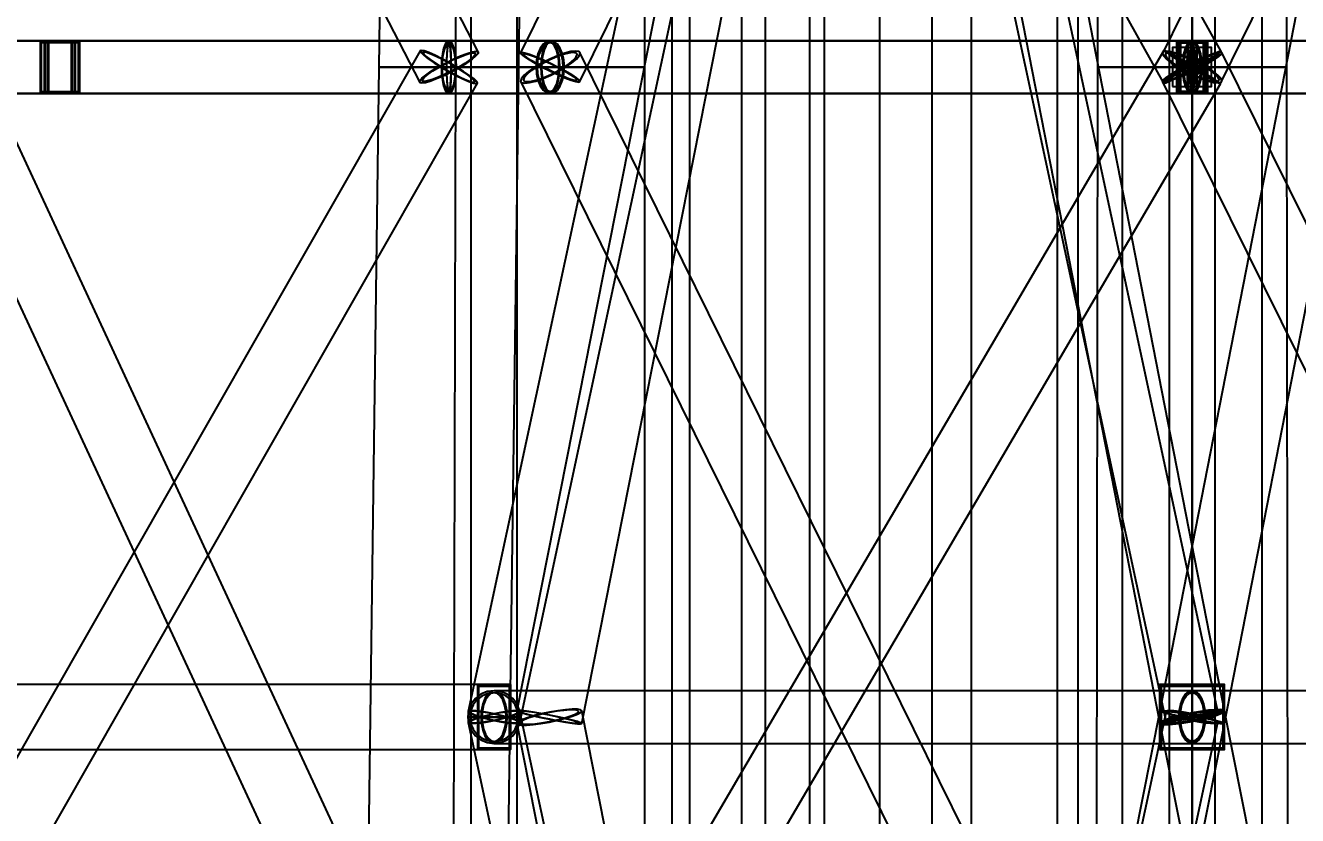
# Model space of a CAD drawing. Header units: millimetres. Extents: x -123812 to 252100, y -3000 to 639000.
# Drawn here: x -8974 to 811, y 174243 to 180321 of the extents above; entities that cross this region are included whole.
import ezdxf

# ---------------------------------------------------------------- set-up
doc = ezdxf.new("R2010")
doc.units = ezdxf.units.MM
for name, color, linetype, lineweight in [('D-BMK-AXIS', 7, 'Continuous', 13), ('D-STR-CORE', 7, 'Continuous', 25), ('D-STR-DIM', 7, 'Continuous', 13), ('D-STR-STRC', 7, 'Continuous', 25)]:
    doc.layers.add(name, color=color, linetype=linetype, lineweight=lineweight)
doc.styles.add('OpenSansCondensed-Light', font='OpenSansCondensed-Light.ttf')
doc.styles.add('TOWER_UNICODE', font='Arial Unicode.ttf')
doc.dimstyles.new('EZDXF', dxfattribs={"dimtxt": 0.25, "dimasz": 0.175, "dimexe": 0.375, "dimexo": 0.125, "dimgap": 0.1, "dimtad": 1, "dimlfac": 100, "dimzin": 12, "dimdsep": 46, "dimtxsty": 'OpenSansCondensed-Light', "dimblk": 'ARCHTICK', "dimcen": 2.5, "dimazin": 3, "dimtfac": 0.5, "dimtmove": 2, "dimatfit": 3})

# ---------------------------------------------------------------- blocks, each defined once
blk = doc.blocks.new('_ARCHTICK')
at = {"color": 0, "linetype": 'BYBLOCK', "const_width": 0.15}
blk.add_lwpolyline([(-0.5, -0.5), (0.5, 0.5)], dxfattribs=at)

msp = doc.modelspace()

# ---------------------------------------------------------------- linework, layer by layer
at = {"layer": 'D-BMK-AXIS'}
msp.add_line((0, -3000), (0, 639000), dxfattribs=at)
at = {"layer": 'D-STR-CORE'}
for points in [[(-4000, 100000), (-4000, 375000), (-3284.1, 375000), (-3284.1, 100000)], [(-4000, 100000), (-4000, 375000), (-3284.1, 375000), (-3284.1, 100000)], [(-3863.7, 100000), (-3863.7, 375000), (-2944.5, 375000), (-2944.5, 100000)], [(-3863.7, 100000), (-3863.7, 375000), (-2944.5, 375000), (-2944.5, 100000)], [(-3464.1, 100000), (-3464.1, 375000), (-2404.2, 375000), (-2404.2, 100000)], [(-3464.1, 100000), (-3464.1, 375000), (-2404.2, 375000), (-2404.2, 100000)], [(-2828.4, 100000), (-2828.4, 375000), (-1700, 375000), (-1700, 100000)], [(-2828.4, 100000), (-2828.4, 375000), (-1700, 375000), (-1700, 100000)], [(-2000, 100000), (-2000, 375000), (-880, 375000), (-880, 100000)], [(-2000, 100000), (-2000, 375000), (-880, 375000), (-880, 100000)], [(-1035.3, 100000), (-1035.3, 375000), (0, 375000), (0, 100000)], [(-1035.3, 100000), (-1035.3, 375000), (0, 375000), (0, 100000)], [(0, 100000), (0, 375000), (1035.3, 375000), (1035.3, 100000)], [(0, 100000), (0, 375000), (1035.3, 375000), (1035.3, 100000)]]:
    msp.add_lwpolyline(points, close=True, dxfattribs=at)
at = {"layer": 'D-STR-STRC'}
for points in [[(-5568.1, 199958), (-198.7, 174958), (-192, 174952.9), (-172.1, 174951.1), (-140.5, 174952.6), (-99.4, 174957.3), (-51.4, 174965), (0, 174975), (51.4, 174986.7), (99.4, 174999.4), (140.5, 175012), (172.1, 175023.9), (192, 175034.1), (198.7, 175042), (-5170.6, 200042)], [(-198.7, 200042), (-5568.1, 175042), (-5561.3, 175034.1), (-5541.5, 175023.9), (-5509.9, 175012), (-5468.7, 174999.4), (-5420.8, 174986.7), (-5369.4, 174975), (-5317.9, 174965), (-5270, 174957.3), (-5228.8, 174952.6), (-5197.2, 174951.1), (-5177.4, 174952.9), (-5170.6, 174958), (198.7, 199958)], [(-249.2, 200049.1), (-5193.8, 175049.1), (-5185.3, 175043.4), (-5160.4, 175034.7), (-5120.8, 175023.6), (-5069.2, 175010.9), (-5009.1, 174997.5), (-4944.6, 174984.3), (-4880.1, 174972.1), (-4820, 174961.8), (-4768.4, 174954.2), (-4728.8, 174949.6), (-4703.9, 174948.5), (-4695.4, 174950.9), (249.2, 199950.9)], [(-5139.8, 199952), (-249.4, 174952), (-240.9, 174945.2), (-215.9, 174942.2), (-176.3, 174943.1), (-124.7, 174947.8), (-64.5, 174956.1), (0, 174967.5), (64.5, 174981), (124.7, 174995.8), (176.3, 175010.9), (215.9, 175025.3), (240.9, 175037.9), (249.4, 175048), (-4641.1, 200048)], [(4641.2, 200048.6), (-249.3, 175048.6), (-240.8, 175043.5), (-215.9, 175035.5), (-176.3, 175025), (-124.6, 175012.8), (-64.5, 174999.7), (0, 174986.7), (64.5, 174974.6), (124.6, 174964.2), (176.3, 174956.2), (215.9, 174951.2), (240.8, 174949.6), (249.3, 174951.4), (5139.8, 199951.4)], [(-11106.3, 189882.2), (-5942, 179882.2), (-5927.4, 179878), (-5898.4, 179882.2), (-5857.1, 179894.4), (-5806.3, 179913.8), (-5749.4, 179939), (-5690.3, 179968.4), (-5633, 180000), (-5581.5, 180031.6), (-5539.2, 180061), (-5509, 180086.2), (-5493.1, 180105.6), (-5492.4, 180117.8), (-10656.6, 190117.8)], [(-5805, 189875.4), (-219.5, 179875.4), (-203.6, 179879.6), (-173.8, 179892.1), (-132.2, 179911.9), (-81.5, 179937.7), (-25.3, 179967.7), (32.6, 180000), (88.3, 180032.3), (138, 180062.3), (178.2, 180088.1), (206.4, 180107.9), (220.4, 180120.4), (219.5, 180124.6), (-5366, 190124.6)], [(-228.1, 190111.2), (-5165.6, 180111.2), (-5158.3, 180099.7), (-5136, 180081.4), (-5100.2, 180057.6), (-5053.3, 180029.8), (-4998.5, 180000), (-4939.5, 179970.2), (-4880.4, 179942.4), (-4825.2, 179918.6), (-4777.6, 179900.3), (-4741, 179888.8), (-4717.7, 179884.8), (-4709.4, 179888.8), (228.1, 189888.8)], [(4687.9, 190105.5), (-229.1, 180105.5), (-220.3, 180086.2), (-196.5, 180060.9), (-159.3, 180031.5), (-111.2, 180000), (-55.5, 179968.5), (3.9, 179939.1), (63.1, 179913.8), (117.9, 179894.5), (164.8, 179882.3), (200.4, 179878.1), (222.3, 179882.3), (229.1, 179894.5), (5146.2, 189894.5)], [(-11151.1, 179796.8), (-5717.2, 179796.8), (-5702.3, 179803.7), (-5688.4, 179824), (-5676.5, 179856.3), (-5667.4, 179898.4), (-5661.6, 179947.4), (-5659.6, 180000), (-5661.6, 180052.6), (-5667.4, 180101.6), (-5676.5, 180143.7), (-5688.4, 180176), (-5702.3, 180196.3), (-5717.2, 180203.2), (-11151.1, 180203.2)], [(-9591.6, 179796.8), (-4937.5, 179796.8), (-4909.3, 179803.7), (-4883, 179824), (-4860.5, 179856.3), (-4843.2, 179898.4), (-4832.3, 179947.4), (-4828.6, 180000), (-4832.3, 180052.6), (-4843.2, 180101.6), (-4860.5, 180143.7), (-4883, 180176), (-4909.3, 180196.3), (-4937.5, 180203.2), (-9591.6, 180203.2)], [(4937.5, 180203.2), (0, 180203.2), (-18.9, 180196.3), (-36.5, 180176), (-51.6, 180143.7), (-63.1, 180101.6), (-70.4, 180052.6), (-72.9, 180000), (-70.4, 179947.4), (-63.1, 179898.4), (-51.6, 179856.3), (-36.5, 179824), (-18.9, 179803.7), (0, 179796.8), (4937.5, 179796.8)], [(5717.2, 180203.2), (0, 180203.2), (-5, 180196.3), (-9.7, 180176), (-13.7, 180143.7), (-16.8, 180101.6), (-18.7, 180052.6), (-19.4, 180000), (-18.7, 179947.4), (-16.8, 179898.4), (-13.7, 179856.3), (-9.7, 179824), (-5, 179803.7), (0, 179796.8), (5717.2, 179796.8)], [(-11205.4, 169875.7), (-5496.1, 179875.7), (-5502.7, 179888.5), (-5523.9, 179909), (-5558.3, 179935.6), (-5603.6, 179966.7), (-5656.5, 180000), (-5713.6, 180033.3), (-5771, 180064.4), (-5824.6, 180091), (-5871, 180111.5), (-5906.9, 180124.3), (-5929.8, 180128.7), (-5938.3, 180124.3), (-11647.5, 170124.3)], [(-9820.2, 179889.8), (-5180.3, 169889.8), (-5161.3, 169877.1), (-5128, 169872.8), (-5082.7, 169877.1), (-5028.4, 169889.8), (-4969, 169910), (-4908.3, 169936.4), (-4850.7, 169967.1), (-4799.9, 170000), (-4759.5, 170032.9), (-4732.1, 170063.6), (-4719.8, 170090), (-4723.2, 170110.2), (-9363.1, 180110.2)], [(-5632.7, 169871.5), (218.6, 179871.5), (215.5, 179875.9), (197.7, 179888.7), (166.5, 179909.1), (123.9, 179935.8), (72.8, 179966.7), (16.8, 180000), (-40.4, 180033.3), (-94.8, 180064.2), (-142.7, 180090.9), (-180.9, 180111.3), (-206.8, 180124.1), (-218.6, 180128.5), (-6069.9, 170128.5)], [(229.1, 170107.2), (-4708.4, 180107.2), (-4717.3, 180119.5), (-4741.2, 180123.7), (-4778.5, 180119.5), (-4826.6, 180107.2), (-4882.3, 180087.5), (-4941.7, 180061.9), (-5000.9, 180032), (-5055.7, 180000), (-5102.5, 179968), (-5138, 179938.1), (-5159.9, 179912.5), (-5166.6, 179892.8), (-229.1, 169892.8)], [(5179.6, 170112.2), (227.8, 180112.2), (217.4, 180116.2), (192.2, 180112.2), (153.9, 180100.6), (105.1, 180082.2), (49.2, 180058.1), (-10.1, 180030.1), (-68.8, 180000), (-122.7, 179969.9), (-168.3, 179941.9), (-202.4, 179917.8), (-222.7, 179899.4), (-227.8, 179887.8), (4723.9, 169887.8)], [(5369.4, 175203.2), (0, 175203.2), (-26.3, 175196.3), (-50.8, 175176), (-71.8, 175143.7), (-88, 175101.6), (-98.1, 175052.6), (-101.6, 175000), (-98.1, 174947.4), (-88, 174898.4), (-71.8, 174856.3), (-50.8, 174824), (-26.3, 174803.7), (0, 174796.8), (5369.4, 174796.8)], [(5369.4, 175203.2), (0, 175203.2), (-26.3, 175196.3), (-50.8, 175176), (-71.8, 175143.7), (-88, 175101.6), (-98.1, 175052.6), (-101.6, 175000), (-98.1, 174947.4), (-88, 174898.4), (-71.8, 174856.3), (-50.8, 174824), (-26.3, 174803.7), (0, 174796.8), (5369.4, 174796.8)], [(249.3, 150048.2), (-4695.3, 175048.2), (-4703.8, 175056.4), (-4728.7, 175060.9), (-4768.4, 175061.1), (-4820, 175057.2), (-4880.1, 175049.4), (-4944.6, 175038.3), (-5009.1, 175024.5), (-5069.3, 175009), (-5120.9, 174993), (-5160.5, 174977.4), (-5185.4, 174963.4), (-5193.9, 174951.8), (-249.3, 149951.8)], [(198.7, 150042), (-5170.6, 175042), (-5177.4, 175047.1), (-5197.2, 175048.9), (-5228.8, 175047.4), (-5270, 175042.7), (-5317.9, 175035), (-5369.4, 175025), (-5420.8, 175013.3), (-5468.7, 175000.6), (-5509.9, 174988), (-5541.5, 174976.1), (-5561.3, 174965.9), (-5568.1, 174958), (-198.7, 149958)], [(-5170.6, 149958), (198.7, 174958), (192, 174965.9), (172.1, 174976.1), (140.5, 174988), (99.4, 175000.6), (51.4, 175013.3), (0, 175025), (-51.4, 175035), (-99.4, 175042.7), (-140.5, 175047.4), (-172.1, 175048.9), (-192, 175047.1), (-198.7, 175042), (-5568.1, 150042)], [(-4712.6, 149950.7), (249.2, 174950.7), (240.7, 174955.5), (215.8, 174963.5), (176.2, 174973.9), (124.6, 174986), (64.5, 174999.2), (0, 175012.4), (-64.5, 175024.7), (-124.6, 175035.4), (-176.2, 175043.6), (-215.8, 175048.9), (-240.7, 175050.8), (-249.2, 175049.3), (-5210.9, 150049.3)], [(5210.9, 150049.4), (249.1, 175049.4), (240.7, 175049.6), (215.8, 175046.4), (176.2, 175040), (124.6, 175030.9), (64.5, 175019.7), (0, 175007.1), (-64.5, 174994.1), (-124.6, 174981.5), (-176.2, 174970.1), (-215.8, 174960.8), (-240.7, 174954.1), (-249.1, 174950.6), (4712.6, 149950.6)]]:
    msp.add_lwpolyline(points, dxfattribs=at)
for points in [[(-5547.2, 175000), (-5191.6, 175000), (-5191.6, 200000), (-5547.2, 200000)], [(-5547.2, 175000), (-5191.6, 175000), (-5191.6, 200000), (-5547.2, 200000)], [(-177.8, 175000), (177.8, 175000), (177.8, 200000), (-177.8, 200000)], [(-177.8, 175000), (177.8, 175000), (177.8, 200000), (-177.8, 200000)], [(-6255, 180000), (-5179.4, 180000), (-5048.7, 190000), (-6122.4, 190000)], [(-5665.8, 180000), (-4209.2, 180000), (-4202, 190000), (-5632.2, 190000)], [(-728.3, 180000), (728.3, 180000), (715.1, 190000), (-715.1, 190000)], [(-728.3, 180000), (728.3, 180000), (715.1, 190000), (-715.1, 190000)], [(-537.8, 180000), (537.8, 180000), (536.8, 190000), (-536.8, 190000)], [(-15530, 179800), (-8557.3, 179800), (-8557.3, 180200), (-15530, 180200)], [(-10161.7, 179800), (36, 179800), (36, 180200), (-10161.7, 180200)], [(-8557.3, 180200), (-8862, 180200), (-8862, 179800), (-8557.3, 179800)], [(-8566.4, 180188), (-8852.9, 180188), (-8852.9, 179812), (-8566.4, 179812)], [(-8829.8, 179800), (120.2, 179800), (120.2, 180200), (-8829.8, 180200)], [(-8589.5, 180200), (-8829.8, 180200), (-8829.8, 179800), (-8589.5, 179800)], [(-8596.7, 180188), (-8822.6, 180188), (-8822.6, 179812), (-8596.7, 179812)], [(-8803.6, 179800), (94, 179800), (94, 180200), (-8803.6, 180200)], [(-8615.7, 180200), (-8803.6, 180200), (-8803.6, 179800), (-8615.7, 179800)], [(-8621.3, 180188), (-8798, 180188), (-8798, 179812), (-8621.3, 179812)], [(-5774.8, 180000), (-5772.8, 179947.4), (-5767, 179898.4), (-5757.9, 179856.3), (-5746, 179824), (-5732.1, 179803.7), (-5717.2, 179796.8), (-5702.3, 179803.7), (-5688.4, 179824), (-5676.5, 179856.3), (-5667.4, 179898.4), (-5661.6, 179947.4), (-5659.6, 180000), (-5661.6, 180052.6), (-5667.4, 180101.6), (-5676.5, 180143.7), (-5688.4, 180176), (-5702.3, 180196.3), (-5717.2, 180203.2), (-5732.1, 180196.3), (-5746, 180176), (-5757.9, 180143.7), (-5767, 180101.6), (-5772.8, 180052.6)], [(-5770.2, 180000), (-5768.4, 179951.5), (-5763.1, 179906.4), (-5754.7, 179867.6), (-5743.7, 179837.9), (-5730.9, 179819.2), (-5717.2, 179812.8), (-5703.5, 179819.2), (-5690.7, 179837.9), (-5679.7, 179867.6), (-5671.3, 179906.4), (-5666, 179951.5), (-5664.2, 180000), (-5666, 180048.5), (-5671.3, 180093.6), (-5679.7, 180132.4), (-5690.7, 180162.1), (-5703.5, 180180.8), (-5717.2, 180187.2), (-5730.9, 180180.8), (-5743.7, 180162.1), (-5754.7, 180132.4), (-5763.1, 180093.6), (-5768.4, 180048.5)], [(-5736.6, 180000), (-5735.9, 179947.4), (-5734, 179898.4), (-5730.9, 179856.3), (-5726.9, 179824), (-5722.2, 179803.7), (-5717.2, 179796.8), (0, 179796.8), (5, 179803.7), (9.7, 179824), (13.7, 179856.3), (16.8, 179898.4), (18.7, 179947.4), (19.4, 180000), (18.7, 180052.6), (16.8, 180101.6), (13.7, 180143.7), (9.7, 180176), (5, 180196.3), (0, 180203.2), (-5717.2, 180203.2), (-5722.2, 180196.3), (-5726.9, 180176), (-5730.9, 180143.7), (-5734, 180101.6), (-5735.9, 180052.6)], [(-5736.6, 180000), (-5735.9, 179947.4), (-5734, 179898.4), (-5730.9, 179856.3), (-5726.9, 179824), (-5722.2, 179803.7), (-5717.2, 179796.8), (-5712.2, 179803.7), (-5707.5, 179824), (-5703.5, 179856.3), (-5700.4, 179898.4), (-5698.5, 179947.4), (-5697.8, 180000), (-5698.5, 180052.6), (-5700.4, 180101.6), (-5703.5, 180143.7), (-5707.5, 180176), (-5712.2, 180196.3), (-5717.2, 180203.2), (-5722.2, 180196.3), (-5726.9, 180176), (-5730.9, 180143.7), (-5734, 180101.6), (-5735.9, 180052.6)], [(-5735, 180000), (-5734.4, 179951.5), (-5732.7, 179906.4), (-5729.8, 179867.6), (-5726.1, 179837.9), (-5721.8, 179819.2), (-5717.2, 179812.8), (-5712.6, 179819.2), (-5708.3, 179837.9), (-5704.6, 179867.6), (-5701.7, 179906.4), (-5700, 179951.5), (-5699.4, 180000), (-5700, 180048.5), (-5701.7, 180093.6), (-5704.6, 180132.4), (-5708.3, 180162.1), (-5712.6, 180180.8), (-5717.2, 180187.2), (-5721.8, 180180.8), (-5726.1, 180162.1), (-5729.8, 180132.4), (-5732.7, 180093.6), (-5734.4, 180048.5)], [(-5046.4, 180000), (-5042.7, 179947.4), (-5031.8, 179898.4), (-5014.5, 179856.3), (-4992, 179824), (-4965.7, 179803.7), (-4937.5, 179796.8), (-4909.3, 179803.7), (-4883, 179824), (-4860.5, 179856.3), (-4843.2, 179898.4), (-4832.3, 179947.4), (-4828.6, 180000), (-4832.3, 180052.6), (-4843.2, 180101.6), (-4860.5, 180143.7), (-4883, 180176), (-4909.3, 180196.3), (-4937.5, 180203.2), (-4965.7, 180196.3), (-4992, 180176), (-5014.5, 180143.7), (-5031.8, 180101.6), (-5042.7, 180052.6)], [(-5037.8, 180000), (-5034.4, 179951.5), (-5024.4, 179906.4), (-5008.4, 179867.6), (-4987.7, 179837.9), (-4963.5, 179819.2), (-4937.5, 179812.8), (-4911.5, 179819.2), (-4887.3, 179837.9), (-4866.5, 179867.6), (-4850.6, 179906.4), (-4840.6, 179951.5), (-4837.1, 180000), (-4840.6, 180048.5), (-4850.6, 180093.6), (-4866.5, 180132.4), (-4887.3, 180162.1), (-4911.5, 180180.8), (-4937.5, 180187.2), (-4963.5, 180180.8), (-4987.7, 180162.1), (-5008.4, 180132.4), (-5024.4, 180093.6), (-5034.4, 180048.5)], [(-5010.4, 180000), (-5007.9, 179947.4), (-5000.6, 179898.4), (-4989, 179856.3), (-4973.9, 179824), (-4956.4, 179803.7), (-4937.5, 179796.8), (0, 179796.8), (18.9, 179803.7), (36.5, 179824), (51.6, 179856.3), (63.1, 179898.4), (70.4, 179947.4), (72.9, 180000), (70.4, 180052.6), (63.1, 180101.6), (51.6, 180143.7), (36.5, 180176), (18.9, 180196.3), (0, 180203.2), (-4937.5, 180203.2), (-4956.4, 180196.3), (-4973.9, 180176), (-4989, 180143.7), (-5000.6, 180101.6), (-5007.9, 180052.6)], [(-5010.4, 180000), (-5007.9, 179947.4), (-5000.6, 179898.4), (-4989, 179856.3), (-4973.9, 179824), (-4956.4, 179803.7), (-4937.5, 179796.8), (-4918.6, 179803.7), (-4901, 179824), (-4885.9, 179856.3), (-4874.4, 179898.4), (-4867.1, 179947.4), (-4864.6, 180000), (-4867.1, 180052.6), (-4874.4, 180101.6), (-4885.9, 180143.7), (-4901, 180176), (-4918.6, 180196.3), (-4937.5, 180203.2), (-4956.4, 180196.3), (-4973.9, 180176), (-4989, 180143.7), (-5000.6, 180101.6), (-5007.9, 180052.6)], [(-5004.7, 180000), (-5002.4, 179951.5), (-4995.7, 179906.4), (-4985, 179867.6), (-4971.1, 179837.9), (-4954.9, 179819.2), (-4937.5, 179812.8), (-4920.1, 179819.2), (-4903.9, 179837.9), (-4890, 179867.6), (-4879.3, 179906.4), (-4872.6, 179951.5), (-4870.3, 180000), (-4872.6, 180048.5), (-4879.3, 180093.6), (-4890, 180132.4), (-4903.9, 180162.1), (-4920.1, 180180.8), (-4937.5, 180187.2), (-4954.9, 180180.8), (-4971.1, 180162.1), (-4985, 180132.4), (-4995.7, 180093.6), (-5002.4, 180048.5)], [(-150, 179850), (150, 179850), (150, 180150), (-150, 180150)], [(120.2, 180200), (-120.2, 180200), (-120.2, 179800), (120.2, 179800)], [(113, 180188), (-113, 180188), (-113, 179812), (113, 179812)], [(94, 180200), (-94, 180200), (-94, 179800), (94, 179800)], [(-94, 179800), (8803.6, 179800), (8803.6, 180200), (-94, 180200)], [(-94, 180200), (94, 180200), (94, 179800), (-94, 179800)], [(88.4, 180188), (-88.4, 180188), (-88.4, 179812), (88.4, 179812)], [(-88.4, 180188), (88.4, 180188), (88.4, 179812), (-88.4, 179812)], [(-72.9, 180000), (-70.4, 179947.4), (-63.1, 179898.4), (-51.6, 179856.3), (-36.5, 179824), (-18.9, 179803.7), (0, 179796.8), (18.9, 179803.7), (36.5, 179824), (51.6, 179856.3), (63.1, 179898.4), (70.4, 179947.4), (72.9, 180000), (70.4, 180052.6), (63.1, 180101.6), (51.6, 180143.7), (36.5, 180176), (18.9, 180196.3), (0, 180203.2), (-18.9, 180196.3), (-36.5, 180176), (-51.6, 180143.7), (-63.1, 180101.6), (-70.4, 180052.6)], [(72.9, 180000), (70.4, 179947.4), (63.1, 179898.4), (51.6, 179856.3), (36.5, 179824), (18.9, 179803.7), (0, 179796.8), (-18.9, 179803.7), (-36.5, 179824), (-51.6, 179856.3), (-63.1, 179898.4), (-70.4, 179947.4), (-72.9, 180000), (-70.4, 180052.6), (-63.1, 180101.6), (-51.6, 180143.7), (-36.5, 180176), (-18.9, 180196.3), (0, 180203.2), (18.9, 180196.3), (36.5, 180176), (51.6, 180143.7), (63.1, 180101.6), (70.4, 180052.6)], [(-67.2, 180000), (-64.9, 179951.5), (-58.2, 179906.4), (-47.5, 179867.6), (-33.6, 179837.9), (-17.4, 179819.2), (0, 179812.8), (17.4, 179819.2), (33.6, 179837.9), (47.5, 179867.6), (58.2, 179906.4), (64.9, 179951.5), (67.2, 180000), (64.9, 180048.5), (58.2, 180093.6), (47.5, 180132.4), (33.6, 180162.1), (17.4, 180180.8), (0, 180187.2), (-17.4, 180180.8), (-33.6, 180162.1), (-47.5, 180132.4), (-58.2, 180093.6), (-64.9, 180048.5)], [(67.2, 180000), (64.9, 179951.5), (58.2, 179906.4), (47.5, 179867.6), (33.6, 179837.9), (17.4, 179819.2), (0, 179812.8), (-17.4, 179819.2), (-33.6, 179837.9), (-47.5, 179867.6), (-58.2, 179906.4), (-64.9, 179951.5), (-67.2, 180000), (-64.9, 180048.5), (-58.2, 180093.6), (-47.5, 180132.4), (-33.6, 180162.1), (-17.4, 180180.8), (0, 180187.2), (17.4, 180180.8), (33.6, 180162.1), (47.5, 180132.4), (58.2, 180093.6), (64.9, 180048.5)], [(36, 180200), (-36, 180200), (-36, 179800), (36, 179800)], [(-36, 179800), (10161.7, 179800), (10161.7, 180200), (-36, 180200)], [(-36, 180200), (36, 180200), (36, 179800), (-36, 179800)], [(33.9, 180188), (-33.9, 180188), (-33.9, 179812), (33.9, 179812)], [(-33.9, 180188), (33.9, 180188), (33.9, 179812), (-33.9, 179812)], [(-19.4, 180000), (-18.7, 179947.4), (-16.8, 179898.4), (-13.7, 179856.3), (-9.7, 179824), (-5, 179803.7), (0, 179796.8), (5, 179803.7), (9.7, 179824), (13.7, 179856.3), (16.8, 179898.4), (18.7, 179947.4), (19.4, 180000), (18.7, 180052.6), (16.8, 180101.6), (13.7, 180143.7), (9.7, 180176), (5, 180196.3), (0, 180203.2), (-5, 180196.3), (-9.7, 180176), (-13.7, 180143.7), (-16.8, 180101.6), (-18.7, 180052.6)], [(19.4, 180000), (18.7, 179947.4), (16.8, 179898.4), (13.7, 179856.3), (9.7, 179824), (5, 179803.7), (0, 179796.8), (-5, 179803.7), (-9.7, 179824), (-13.7, 179856.3), (-16.8, 179898.4), (-18.7, 179947.4), (-19.4, 180000), (-18.7, 180052.6), (-16.8, 180101.6), (-13.7, 180143.7), (-9.7, 180176), (-5, 180196.3), (0, 180203.2), (5, 180196.3), (9.7, 180176), (13.7, 180143.7), (16.8, 180101.6), (18.7, 180052.6)], [(-17.8, 180000), (-17.2, 179951.5), (-15.5, 179906.4), (-12.6, 179867.6), (-8.9, 179837.9), (-4.6, 179819.2), (0, 179812.8), (4.6, 179819.2), (8.9, 179837.9), (12.6, 179867.6), (15.5, 179906.4), (17.2, 179951.5), (17.8, 180000), (17.2, 180048.5), (15.5, 180093.6), (12.6, 180132.4), (8.9, 180162.1), (4.6, 180180.8), (0, 180187.2), (-4.6, 180180.8), (-8.9, 180162.1), (-12.6, 180132.4), (-15.5, 180093.6), (-17.2, 180048.5)], [(17.8, 180000), (17.2, 179951.5), (15.5, 179906.4), (12.6, 179867.6), (8.9, 179837.9), (4.6, 179819.2), (0, 179812.8), (-4.6, 179819.2), (-8.9, 179837.9), (-12.6, 179867.6), (-15.5, 179906.4), (-17.2, 179951.5), (-17.8, 180000), (-17.2, 180048.5), (-15.5, 180093.6), (-12.6, 180132.4), (-8.9, 180162.1), (-4.6, 180180.8), (0, 180187.2), (4.6, 180180.8), (8.9, 180162.1), (12.6, 180132.4), (15.5, 180093.6), (17.2, 180048.5)], [(-5633, 180000), (-5690.3, 179968.4), (-5749.4, 179939), (-5806.3, 179913.8), (-5857.1, 179894.4), (-5898.4, 179882.2), (-5927.4, 179878), (-5942, 179882.2), (-5941.3, 179894.4), (-5925.4, 179913.8), (-5895.2, 179939), (-5852.9, 179968.4), (-5801.4, 180000), (-5744.1, 180031.6), (-5685, 180061), (-5628.1, 180086.2), (-5577.3, 180105.6), (-5536, 180117.8), (-5507, 180122), (-5492.4, 180117.8), (-5493.1, 180105.6), (-5509, 180086.2), (-5539.2, 180061), (-5581.5, 180031.6)], [(-5777.9, 180000), (-5720.8, 179966.7), (-5663.4, 179935.6), (-5609.8, 179909), (-5563.4, 179888.5), (-5527.5, 179875.7), (-5504.6, 179871.3), (-5496.1, 179875.7), (-5502.7, 179888.5), (-5523.9, 179909), (-5558.3, 179935.6), (-5603.6, 179966.7), (-5656.5, 180000), (-5713.6, 180033.3), (-5771, 180064.4), (-5824.6, 180091), (-5871, 180111.5), (-5906.9, 180124.3), (-5929.8, 180128.7), (-5938.3, 180124.3), (-5931.7, 180111.5), (-5910.5, 180091), (-5876.1, 180064.4), (-5830.8, 180033.3)], [(-5641.3, 180000), (-5692.9, 179971.5), (-5746.2, 179945), (-5797.5, 179922.2), (-5843.4, 179904.8), (-5880.6, 179893.8), (-5906.7, 179890), (-5919.9, 179893.8), (-5919.3, 179904.8), (-5904.9, 179922.2), (-5877.7, 179945), (-5839.6, 179971.5), (-5793.1, 180000), (-5741.5, 180028.5), (-5688.2, 180055), (-5636.9, 180077.8), (-5591, 180095.2), (-5553.8, 180106.2), (-5527.7, 180110), (-5514.5, 180106.2), (-5515.1, 180095.2), (-5529.5, 180077.8), (-5556.7, 180055), (-5594.8, 180028.5)], [(-5771.9, 180000), (-5720.4, 179970), (-5668.7, 179942), (-5620.3, 179917.9), (-5578.5, 179899.5), (-5546.2, 179887.9), (-5525.5, 179883.9), (-5517.9, 179887.9), (-5523.8, 179899.5), (-5543, 179917.9), (-5574, 179942), (-5614.7, 179970), (-5662.5, 180000), (-5714, 180030), (-5765.7, 180058), (-5814.1, 180082.1), (-5855.9, 180100.5), (-5888.2, 180112.1), (-5908.9, 180116.1), (-5916.5, 180112.1), (-5910.6, 180100.5), (-5891.4, 180082.1), (-5860.4, 180058), (-5819.7, 180030)], [(-5055.7, 180000), (-5102.5, 179968), (-5138, 179938.1), (-5159.9, 179912.5), (-5166.6, 179892.8), (-5157.7, 179880.5), (-5133.8, 179876.3), (-5096.5, 179880.5), (-5048.4, 179892.8), (-4992.7, 179912.5), (-4933.3, 179938.1), (-4874.1, 179968), (-4819.3, 180000), (-4772.5, 180032), (-4736.9, 180061.9), (-4715.1, 180087.5), (-4708.4, 180107.2), (-4717.3, 180119.5), (-4741.2, 180123.7), (-4778.5, 180119.5), (-4826.6, 180107.2), (-4882.3, 180087.5), (-4941.7, 180061.9), (-5000.9, 180032)], [(-4876.5, 180000), (-4821.7, 179970.2), (-4774.8, 179942.4), (-4739, 179918.6), (-4716.7, 179900.3), (-4709.4, 179888.8), (-4717.7, 179884.8), (-4741, 179888.8), (-4777.6, 179900.3), (-4825.2, 179918.6), (-4880.4, 179942.4), (-4939.5, 179970.2), (-4998.5, 180000), (-5053.3, 180029.8), (-5100.2, 180057.6), (-5136, 180081.4), (-5158.3, 180099.7), (-5165.6, 180111.2), (-5157.3, 180115.2), (-5134, 180111.2), (-5097.3, 180099.7), (-5049.8, 180081.4), (-4994.6, 180057.6), (-4935.5, 180029.8)], [(-5044.1, 180000), (-5086.3, 179971.1), (-5118.3, 179944.2), (-5138, 179921.1), (-5144.1, 179903.4), (-5136, 179892.2), (-5114.5, 179888.4), (-5080.9, 179892.2), (-5037.5, 179903.4), (-4987.3, 179921.1), (-4933.7, 179944.2), (-4880.3, 179971.1), (-4830.9, 180000), (-4788.7, 180028.9), (-4756.7, 180055.8), (-4737, 180078.9), (-4730.9, 180096.6), (-4738.9, 180107.8), (-4760.5, 180111.6), (-4794.1, 180107.8), (-4837.5, 180096.6), (-4887.7, 180078.9), (-4941.3, 180055.8), (-4994.7, 180028.9)], [(-4882.5, 180000), (-4833.1, 179973.1), (-4790.8, 179948.1), (-4758.5, 179926.6), (-4738.4, 179910.1), (-4731.9, 179899.7), (-4739.3, 179896.2), (-4760.3, 179899.7), (-4793.4, 179910.1), (-4836.3, 179926.6), (-4886, 179948.1), (-4939.3, 179973.1), (-4992.5, 180000), (-5041.9, 180026.9), (-5084.2, 180051.9), (-5116.5, 180073.4), (-5136.6, 180089.9), (-5143.1, 180100.3), (-5135.6, 180103.8), (-5114.7, 180100.3), (-5081.6, 180089.9), (-5038.7, 180073.4), (-4989, 180051.9), (-4935.7, 180026.9)], [(-111.2, 180000), (-55.5, 179968.5), (3.9, 179939.1), (63.1, 179913.8), (117.9, 179894.5), (164.8, 179882.3), (200.4, 179878.1), (222.3, 179882.3), (229.1, 179894.5), (220.3, 179913.8), (196.5, 179939.1), (159.3, 179968.5), (111.2, 180000), (55.5, 180031.5), (-3.9, 180060.9), (-63.1, 180086.2), (-117.9, 180105.5), (-164.8, 180117.7), (-200.4, 180121.9), (-222.3, 180117.7), (-229.1, 180105.5), (-220.3, 180086.2), (-196.5, 180060.9), (-159.3, 180031.5)], [(68.8, 180000), (10.1, 179969.9), (-49.2, 179941.9), (-105.1, 179917.8), (-153.9, 179899.4), (-192.2, 179887.8), (-217.4, 179883.8), (-227.8, 179887.8), (-222.7, 179899.4), (-202.4, 179917.8), (-168.3, 179941.9), (-122.7, 179969.9), (-68.8, 180000), (-10.1, 180030.1), (49.2, 180058.1), (105.1, 180082.2), (153.9, 180100.6), (192.2, 180112.2), (217.4, 180116.2), (227.8, 180112.2), (222.7, 180100.6), (202.4, 180082.2), (168.3, 180058.1), (122.7, 180030.1)], [(32.6, 180000), (-25.3, 179967.7), (-81.5, 179937.7), (-132.2, 179911.9), (-173.8, 179892.1), (-203.6, 179879.6), (-219.5, 179875.4), (-220.4, 179879.6), (-206.4, 179892.1), (-178.2, 179911.9), (-138, 179937.7), (-88.3, 179967.7), (-32.6, 180000), (25.3, 180032.3), (81.5, 180062.3), (132.2, 180088.1), (173.8, 180107.9), (203.6, 180120.4), (219.5, 180124.6), (220.4, 180120.4), (206.4, 180107.9), (178.2, 180088.1), (138, 180062.3), (88.3, 180032.3)], [(-16.8, 180000), (40.4, 179966.7), (94.8, 179935.8), (142.7, 179909.1), (180.9, 179888.7), (206.8, 179875.9), (218.6, 179871.5), (215.5, 179875.9), (197.7, 179888.7), (166.5, 179909.1), (123.9, 179935.8), (72.8, 179966.7), (16.8, 180000), (-40.4, 180033.3), (-94.8, 180064.2), (-142.7, 180090.9), (-180.9, 180111.3), (-206.8, 180124.1), (-218.6, 180128.5), (-215.5, 180124.1), (-197.7, 180111.3), (-166.5, 180090.9), (-123.9, 180064.2), (-72.8, 180033.3)], [(-100.2, 180000), (-50.1, 179971.6), (3.5, 179945.1), (56.9, 179922.3), (106.3, 179904.8), (148.5, 179893.9), (180.6, 179890.1), (200.4, 179893.9), (206.6, 179904.8), (198.6, 179922.3), (177.1, 179945.1), (143.6, 179971.6), (100.2, 180000), (50.1, 180028.4), (-3.5, 180054.9), (-56.9, 180077.7), (-106.3, 180095.2), (-148.5, 180106.1), (-180.6, 180109.9), (-200.4, 180106.1), (-206.6, 180095.2), (-198.6, 180077.7), (-177.1, 180054.9), (-143.6, 180028.4)], [(62, 180000), (9.1, 179972.9), (-44.3, 179947.6), (-94.8, 179925.9), (-138.8, 179909.3), (-173.3, 179898.8), (-196, 179895.3), (-205.4, 179898.8), (-200.8, 179909.3), (-182.5, 179925.9), (-151.7, 179947.6), (-110.6, 179972.9), (-62, 180000), (-9.1, 180027.1), (44.3, 180052.4), (94.8, 180074.1), (138.8, 180090.7), (173.3, 180101.2), (196, 180104.7), (205.4, 180101.2), (200.8, 180090.7), (182.5, 180074.1), (151.7, 180052.4), (110.6, 180027.1)], [(29.4, 180000), (-22.8, 179970.9), (-73.5, 179943.8), (-119.2, 179920.5), (-156.7, 179902.7), (-183.5, 179891.5), (-197.9, 179887.6), (-198.7, 179891.5), (-186.1, 179902.7), (-160.7, 179920.5), (-124.4, 179943.8), (-79.6, 179970.9), (-29.4, 180000), (22.8, 180029.1), (73.5, 180056.2), (119.2, 180079.5), (156.7, 180097.3), (183.5, 180108.5), (197.9, 180112.4), (198.7, 180108.5), (186.1, 180097.3), (160.7, 180079.5), (124.4, 180056.2), (79.6, 180029.1)], [(-15.1, 180000), (36.4, 179970), (85.4, 179942.1), (128.7, 179918.1), (163.1, 179899.7), (186.5, 179888.1), (197.1, 179884.2), (194.3, 179888.1), (178.3, 179899.7), (150.1, 179918.1), (111.7, 179942.1), (65.6, 179970), (15.1, 180000), (-36.4, 180030), (-85.4, 180057.9), (-128.7, 180081.9), (-163.1, 180100.3), (-186.5, 180111.9), (-197.1, 180115.8), (-194.3, 180111.9), (-178.3, 180100.3), (-150.1, 180081.9), (-111.7, 180057.9), (-65.6, 180030)], [(-70, 180000), (-67.6, 179981.9), (-60.6, 179965), (-49.5, 179950.5), (-35, 179939.4), (-18.1, 179932.4), (0, 179930), (18.1, 179932.4), (35, 179939.4), (49.5, 179950.5), (60.6, 179965), (67.6, 179981.9), (70, 180000), (67.6, 180018.1), (60.6, 180035), (49.5, 180049.5), (35, 180060.6), (18.1, 180067.6), (0, 180070), (-18.1, 180067.6), (-35, 180060.6), (-49.5, 180049.5), (-60.6, 180035), (-67.6, 180018.1)], [(60, 180000), (58, 179984.5), (52, 179970), (42.4, 179957.6), (30, 179948), (15.5, 179942), (0, 179940), (-15.5, 179942), (-30, 179948), (-42.4, 179957.6), (-52, 179970), (-58, 179984.5), (-60, 180000), (-58, 180015.5), (-52, 180030), (-42.4, 180042.4), (-30, 180052), (-15.5, 180058), (0, 180060), (15.5, 180058), (30, 180052), (42.4, 180042.4), (52, 180030), (58, 180015.5)], [(-6390, 170000), (-5312.6, 170000), (-5179.4, 180000), (-6255, 180000)], [(-5179.4, 180000), (-5197.7, 180000), (-5251.5, 180000), (-5336.9, 180000), (-5448.3, 180000), (-5578, 180000), (-5717.2, 180000), (-5856.4, 180000), (-5986.1, 180000), (-6097.5, 180000), (-6182.9, 180000), (-6236.7, 180000), (-6255, 180000), (-6236.7, 180000), (-6182.9, 180000), (-6097.5, 180000), (-5986.1, 180000), (-5856.4, 180000), (-5717.2, 180000), (-5578, 180000), (-5448.3, 180000), (-5336.9, 180000), (-5251.5, 180000), (-5197.7, 180000)], [(-5693.3, 170000), (-4210.2, 170000), (-4209.2, 180000), (-5665.8, 180000)], [(-4209.2, 180000), (-4234, 180000), (-4306.8, 180000), (-4422.5, 180000), (-4573.3, 180000), (-4749, 180000), (-4937.5, 180000), (-5126, 180000), (-5301.6, 180000), (-5452.5, 180000), (-5568.2, 180000), (-5641, 180000), (-5665.8, 180000), (-5641, 180000), (-5568.2, 180000), (-5452.5, 180000), (-5301.6, 180000), (-5126, 180000), (-4937.5, 180000), (-4749, 180000), (-4573.3, 180000), (-4422.5, 180000), (-4306.8, 180000), (-4234, 180000)], [(-741.5, 170000), (741.5, 170000), (728.3, 180000), (-728.3, 180000)], [(-741.5, 170000), (741.5, 170000), (728.3, 180000), (-728.3, 180000)], [(728.3, 180000), (703.5, 180000), (630.7, 180000), (515, 180000), (364.2, 180000), (188.5, 180000), (0, 180000), (-188.5, 180000), (-364.2, 180000), (-515, 180000), (-630.7, 180000), (-703.5, 180000), (-728.3, 180000), (-703.5, 180000), (-630.7, 180000), (-515, 180000), (-364.2, 180000), (-188.5, 180000), (0, 180000), (188.5, 180000), (364.2, 180000), (515, 180000), (630.7, 180000), (703.5, 180000)], [(728.3, 180000), (703.5, 180000), (630.7, 180000), (515, 180000), (364.2, 180000), (188.5, 180000), (0, 180000), (-188.5, 180000), (-364.2, 180000), (-515, 180000), (-630.7, 180000), (-703.5, 180000), (-728.3, 180000), (-703.5, 180000), (-630.7, 180000), (-515, 180000), (-364.2, 180000), (-188.5, 180000), (0, 180000), (188.5, 180000), (364.2, 180000), (515, 180000), (630.7, 180000), (703.5, 180000)], [(-538.7, 170000), (538.7, 170000), (537.8, 180000), (-537.8, 180000)], [(537.8, 180000), (519.5, 180000), (465.7, 180000), (380.3, 180000), (268.9, 180000), (139.2, 180000), (0, 180000), (-139.2, 180000), (-268.9, 180000), (-380.3, 180000), (-465.7, 180000), (-519.5, 180000), (-537.8, 180000), (-519.5, 180000), (-465.7, 180000), (-380.3, 180000), (-268.9, 180000), (-139.2, 180000), (0, 180000), (139.2, 180000), (268.9, 180000), (380.3, 180000), (465.7, 180000), (519.5, 180000)], [(-18914.5, 174750), (-5244.4, 174750), (-5244.4, 175250), (-18914.5, 175250)], [(-15556, 174750), (-5244.4, 174750), (-5244.4, 175250), (-15556, 175250)], [(-5572.6, 175000), (-5565.6, 174947.4), (-5545.3, 174898.4), (-5513, 174856.3), (-5471, 174824), (-5421.9, 174803.7), (-5369.4, 174796.8), (-5316.8, 174803.7), (-5267.8, 174824), (-5225.7, 174856.3), (-5193.4, 174898.4), (-5173.1, 174947.4), (-5166.2, 175000), (-5173.1, 175052.6), (-5193.4, 175101.6), (-5225.7, 175143.7), (-5267.8, 175176), (-5316.8, 175196.3), (-5369.4, 175203.2), (-5421.9, 175196.3), (-5471, 175176), (-5513, 175143.7), (-5545.3, 175101.6), (-5565.6, 175052.6)], [(-5556.6, 175000), (-5550.2, 174951.5), (-5531.5, 174906.4), (-5501.7, 174867.6), (-5463, 174837.9), (-5417.8, 174819.2), (-5369.4, 174812.8), (-5320.9, 174819.2), (-5275.8, 174837.9), (-5237, 174867.6), (-5207.2, 174906.4), (-5188.5, 174951.5), (-5182.2, 175000), (-5188.5, 175048.5), (-5207.2, 175093.6), (-5237, 175132.4), (-5275.8, 175162.1), (-5320.9, 175180.8), (-5369.4, 175187.2), (-5417.8, 175180.8), (-5463, 175162.1), (-5501.7, 175132.4), (-5531.5, 175093.6), (-5550.2, 175048.5)], [(-5494.4, 175250), (-5244.4, 175250), (-5244.4, 174750), (-5494.4, 174750)], [(-5244.4, 175250), (-5494.4, 175250), (-5494.4, 174750), (-5244.4, 174750)], [(-5488.4, 175238), (-5250.4, 175238), (-5250.4, 174762), (-5488.4, 174762)], [(-5250.4, 175238), (-5488.4, 175238), (-5488.4, 174762), (-5250.4, 174762)], [(-5471, 175000), (-5467.5, 174947.4), (-5457.3, 174898.4), (-5441.2, 174856.3), (-5420.2, 174824), (-5395.7, 174803.7), (-5369.4, 174796.8), (0, 174796.8), (26.3, 174803.7), (50.8, 174824), (71.8, 174856.3), (88, 174898.4), (98.1, 174947.4), (101.6, 175000), (98.1, 175052.6), (88, 175101.6), (71.8, 175143.7), (50.8, 175176), (26.3, 175196.3), (0, 175203.2), (-5369.4, 175203.2), (-5395.7, 175196.3), (-5420.2, 175176), (-5441.2, 175143.7), (-5457.3, 175101.6), (-5467.5, 175052.6)], [(-5471, 175000), (-5467.5, 174947.4), (-5457.3, 174898.4), (-5441.2, 174856.3), (-5420.2, 174824), (-5395.7, 174803.7), (-5369.4, 174796.8), (-5343.1, 174803.7), (-5318.6, 174824), (-5297.5, 174856.3), (-5281.4, 174898.4), (-5271.2, 174947.4), (-5267.8, 175000), (-5271.2, 175052.6), (-5281.4, 175101.6), (-5297.5, 175143.7), (-5318.6, 175176), (-5343.1, 175196.3), (-5369.4, 175203.2), (-5395.7, 175196.3), (-5420.2, 175176), (-5441.2, 175143.7), (-5457.3, 175101.6), (-5467.5, 175052.6)], [(-5471, 175000), (-5467.5, 174947.4), (-5457.3, 174898.4), (-5441.2, 174856.3), (-5420.2, 174824), (-5395.7, 174803.7), (-5369.4, 174796.8), (0, 174796.8), (26.3, 174803.7), (50.8, 174824), (71.8, 174856.3), (88, 174898.4), (98.1, 174947.4), (101.6, 175000), (98.1, 175052.6), (88, 175101.6), (71.8, 175143.7), (50.8, 175176), (26.3, 175196.3), (0, 175203.2), (-5369.4, 175203.2), (-5395.7, 175196.3), (-5420.2, 175176), (-5441.2, 175143.7), (-5457.3, 175101.6), (-5467.5, 175052.6)], [(-5471, 175000), (-5467.5, 174947.4), (-5457.3, 174898.4), (-5441.2, 174856.3), (-5420.2, 174824), (-5395.7, 174803.7), (-5369.4, 174796.8), (-5343.1, 174803.7), (-5318.6, 174824), (-5297.5, 174856.3), (-5281.4, 174898.4), (-5271.2, 174947.4), (-5267.8, 175000), (-5271.2, 175052.6), (-5281.4, 175101.6), (-5297.5, 175143.7), (-5318.6, 175176), (-5343.1, 175196.3), (-5369.4, 175203.2), (-5395.7, 175196.3), (-5420.2, 175176), (-5441.2, 175143.7), (-5457.3, 175101.6), (-5467.5, 175052.6)], [(-5463, 175000), (-5459.8, 174951.5), (-5450.4, 174906.4), (-5435.5, 174867.6), (-5416.2, 174837.9), (-5393.6, 174819.2), (-5369.4, 174812.8), (-5345.1, 174819.2), (-5322.6, 174837.9), (-5303.2, 174867.6), (-5288.3, 174906.4), (-5278.9, 174951.5), (-5275.8, 175000), (-5278.9, 175048.5), (-5288.3, 175093.6), (-5303.2, 175132.4), (-5322.6, 175162.1), (-5345.1, 175180.8), (-5369.4, 175187.2), (-5393.6, 175180.8), (-5416.2, 175162.1), (-5435.5, 175132.4), (-5450.4, 175093.6), (-5459.8, 175048.5)], [(-5463, 175000), (-5459.8, 174951.5), (-5450.4, 174906.4), (-5435.5, 174867.6), (-5416.2, 174837.9), (-5393.6, 174819.2), (-5369.4, 174812.8), (-5345.1, 174819.2), (-5322.6, 174837.9), (-5303.2, 174867.6), (-5288.3, 174906.4), (-5278.9, 174951.5), (-5275.8, 175000), (-5278.9, 175048.5), (-5288.3, 175093.6), (-5303.2, 175132.4), (-5322.6, 175162.1), (-5345.1, 175180.8), (-5369.4, 175187.2), (-5393.6, 175180.8), (-5416.2, 175162.1), (-5435.5, 175132.4), (-5450.4, 175093.6), (-5459.8, 175048.5)], [(-250, 174750), (250, 174750), (250, 175250), (-250, 175250)], [(-250, 174750), (250, 174750), (250, 175250), (-250, 175250)], [(-238, 175238), (238, 175238), (238, 174762), (-238, 174762)], [(238, 175238), (-238, 175238), (-238, 174762), (238, 174762)], [(-101.6, 175000), (-98.1, 174947.4), (-88, 174898.4), (-71.8, 174856.3), (-50.8, 174824), (-26.3, 174803.7), (0, 174796.8), (26.3, 174803.7), (50.8, 174824), (71.8, 174856.3), (88, 174898.4), (98.1, 174947.4), (101.6, 175000), (98.1, 175052.6), (88, 175101.6), (71.8, 175143.7), (50.8, 175176), (26.3, 175196.3), (0, 175203.2), (-26.3, 175196.3), (-50.8, 175176), (-71.8, 175143.7), (-88, 175101.6), (-98.1, 175052.6)], [(-101.6, 175000), (-98.1, 174947.4), (-88, 174898.4), (-71.8, 174856.3), (-50.8, 174824), (-26.3, 174803.7), (0, 174796.8), (26.3, 174803.7), (50.8, 174824), (71.8, 174856.3), (88, 174898.4), (98.1, 174947.4), (101.6, 175000), (98.1, 175052.6), (88, 175101.6), (71.8, 175143.7), (50.8, 175176), (26.3, 175196.3), (0, 175203.2), (-26.3, 175196.3), (-50.8, 175176), (-71.8, 175143.7), (-88, 175101.6), (-98.1, 175052.6)], [(101.6, 175000), (98.1, 174947.4), (88, 174898.4), (71.8, 174856.3), (50.8, 174824), (26.3, 174803.7), (0, 174796.8), (-26.3, 174803.7), (-50.8, 174824), (-71.8, 174856.3), (-88, 174898.4), (-98.1, 174947.4), (-101.6, 175000), (-98.1, 175052.6), (-88, 175101.6), (-71.8, 175143.7), (-50.8, 175176), (-26.3, 175196.3), (0, 175203.2), (26.3, 175196.3), (50.8, 175176), (71.8, 175143.7), (88, 175101.6), (98.1, 175052.6)], [(101.6, 175000), (98.1, 174947.4), (88, 174898.4), (71.8, 174856.3), (50.8, 174824), (26.3, 174803.7), (0, 174796.8), (-26.3, 174803.7), (-50.8, 174824), (-71.8, 174856.3), (-88, 174898.4), (-98.1, 174947.4), (-101.6, 175000), (-98.1, 175052.6), (-88, 175101.6), (-71.8, 175143.7), (-50.8, 175176), (-26.3, 175196.3), (0, 175203.2), (26.3, 175196.3), (50.8, 175176), (71.8, 175143.7), (88, 175101.6), (98.1, 175052.6)], [(-93.6, 175000), (-90.4, 174951.5), (-81.1, 174906.4), (-66.2, 174867.6), (-46.8, 174837.9), (-24.2, 174819.2), (0, 174812.8), (24.2, 174819.2), (46.8, 174837.9), (66.2, 174867.6), (81.1, 174906.4), (90.4, 174951.5), (93.6, 175000), (90.4, 175048.5), (81.1, 175093.6), (66.2, 175132.4), (46.8, 175162.1), (24.2, 175180.8), (0, 175187.2), (-24.2, 175180.8), (-46.8, 175162.1), (-66.2, 175132.4), (-81.1, 175093.6), (-90.4, 175048.5)], [(-93.6, 175000), (-90.4, 174951.5), (-81.1, 174906.4), (-66.2, 174867.6), (-46.8, 174837.9), (-24.2, 174819.2), (0, 174812.8), (24.2, 174819.2), (46.8, 174837.9), (66.2, 174867.6), (81.1, 174906.4), (90.4, 174951.5), (93.6, 175000), (90.4, 175048.5), (81.1, 175093.6), (66.2, 175132.4), (46.8, 175162.1), (24.2, 175180.8), (0, 175187.2), (-24.2, 175180.8), (-46.8, 175162.1), (-66.2, 175132.4), (-81.1, 175093.6), (-90.4, 175048.5)], [(93.6, 175000), (90.4, 174951.5), (81.1, 174906.4), (66.2, 174867.6), (46.8, 174837.9), (24.2, 174819.2), (0, 174812.8), (-24.2, 174819.2), (-46.8, 174837.9), (-66.2, 174867.6), (-81.1, 174906.4), (-90.4, 174951.5), (-93.6, 175000), (-90.4, 175048.5), (-81.1, 175093.6), (-66.2, 175132.4), (-46.8, 175162.1), (-24.2, 175180.8), (0, 175187.2), (24.2, 175180.8), (46.8, 175162.1), (66.2, 175132.4), (81.1, 175093.6), (90.4, 175048.5)], [(93.6, 175000), (90.4, 174951.5), (81.1, 174906.4), (66.2, 174867.6), (46.8, 174837.9), (24.2, 174819.2), (0, 174812.8), (-24.2, 174819.2), (-46.8, 174837.9), (-66.2, 174867.6), (-81.1, 174906.4), (-90.4, 174951.5), (-93.6, 175000), (-90.4, 175048.5), (-81.1, 175093.6), (-66.2, 175132.4), (-46.8, 175162.1), (-24.2, 175180.8), (0, 175187.2), (24.2, 175180.8), (46.8, 175162.1), (66.2, 175132.4), (81.1, 175093.6), (90.4, 175048.5)], [(-4944.6, 175038.3), (-5009.1, 175024.5), (-5069.3, 175009), (-5120.9, 174993), (-5160.5, 174977.4), (-5185.4, 174963.4), (-5193.9, 174951.8), (-5185.4, 174943.6), (-5160.5, 174939.1), (-5120.9, 174938.9), (-5069.3, 174942.8), (-5009.1, 174950.6), (-4944.6, 174961.7), (-4880.1, 174975.5), (-4820, 174991), (-4768.4, 175007), (-4728.7, 175022.6), (-4703.8, 175036.6), (-4695.3, 175048.2), (-4703.8, 175056.4), (-4728.7, 175060.9), (-4768.4, 175061.1), (-4820, 175057.2), (-4880.1, 175049.4)], [(0, 175032.5), (-64.5, 175019), (-124.7, 175004.2), (-176.3, 174989.1), (-215.9, 174974.7), (-240.9, 174962.1), (-249.4, 174952), (-240.9, 174945.2), (-215.9, 174942.2), (-176.3, 174943.1), (-124.7, 174947.8), (-64.5, 174956.1), (0, 174967.5), (64.5, 174981), (124.7, 174995.8), (176.3, 175010.9), (215.9, 175025.3), (240.9, 175037.9), (249.4, 175048), (240.9, 175054.8), (215.9, 175057.8), (176.3, 175056.9), (124.7, 175052.2), (64.5, 175043.9)], [(-5369.4, 175025), (-5420.8, 175013.3), (-5468.7, 175000.6), (-5509.9, 174988), (-5541.5, 174976.1), (-5561.3, 174965.9), (-5568.1, 174958), (-5561.3, 174952.9), (-5541.5, 174951.1), (-5509.9, 174952.6), (-5468.7, 174957.3), (-5420.8, 174965), (-5369.4, 174975), (-5317.9, 174986.7), (-5270, 174999.4), (-5228.8, 175012), (-5197.2, 175023.9), (-5177.4, 175034.1), (-5170.6, 175042), (-5177.4, 175047.1), (-5197.2, 175048.9), (-5228.8, 175047.4), (-5270, 175042.7), (-5317.9, 175035)], [(-5369.4, 175025), (-5420.8, 175035), (-5468.7, 175042.7), (-5509.9, 175047.4), (-5541.5, 175048.9), (-5561.3, 175047.1), (-5568.1, 175042), (-5561.3, 175034.1), (-5541.5, 175023.9), (-5509.9, 175012), (-5468.7, 174999.4), (-5420.8, 174986.7), (-5369.4, 174975), (-5317.9, 174965), (-5270, 174957.3), (-5228.8, 174952.6), (-5197.2, 174951.1), (-5177.4, 174952.9), (-5170.6, 174958), (-5177.4, 174965.9), (-5197.2, 174976.1), (-5228.8, 174988), (-5270, 175000.6), (-5317.9, 175013.3)], [(-5369.4, 175023), (-5416.7, 175012.2), (-5460.9, 175000.6), (-5498.8, 174988.9), (-5527.9, 174978), (-5546.2, 174968.6), (-5552.4, 174961.3), (-5546.2, 174956.6), (-5527.9, 174954.9), (-5498.8, 174956.3), (-5460.9, 174960.7), (-5416.7, 174967.7), (-5369.4, 174977), (-5322, 174987.8), (-5277.8, 174999.4), (-5239.9, 175011.1), (-5210.8, 175022), (-5192.5, 175031.4), (-5186.3, 175038.7), (-5192.5, 175043.4), (-5210.8, 175045.1), (-5239.9, 175043.7), (-5277.8, 175039.3), (-5322, 175032.3)], [(-5369.4, 175023), (-5416.7, 175032.3), (-5460.9, 175039.3), (-5498.8, 175043.7), (-5527.9, 175045.1), (-5546.2, 175043.4), (-5552.4, 175038.7), (-5546.2, 175031.4), (-5527.9, 175022), (-5498.8, 175011.1), (-5460.9, 174999.4), (-5416.7, 174987.8), (-5369.4, 174977), (-5322, 174967.7), (-5277.8, 174960.7), (-5239.9, 174956.3), (-5210.8, 174954.9), (-5192.5, 174956.6), (-5186.3, 174961.3), (-5192.5, 174968.6), (-5210.8, 174978), (-5239.9, 174988.9), (-5277.8, 175000.6), (-5322, 175012.2)], [(-5547.2, 150000), (-5191.6, 150000), (-5191.6, 175000), (-5547.2, 175000)], [(-5191.6, 175000), (-5197.6, 175000), (-5215.4, 175000), (-5243.6, 175000), (-5280.5, 175000), (-5323.3, 175000), (-5369.4, 175000), (-5415.4, 175000), (-5458.3, 175000), (-5495.1, 175000), (-5523.3, 175000), (-5541.1, 175000), (-5547.2, 175000), (-5541.1, 175000), (-5523.3, 175000), (-5495.1, 175000), (-5458.3, 175000), (-5415.4, 175000), (-5369.4, 175000), (-5323.3, 175000), (-5280.5, 175000), (-5243.6, 175000), (-5215.4, 175000), (-5197.6, 175000)], [(-5547.2, 150000), (-5191.6, 150000), (-5191.6, 175000), (-5547.2, 175000)], [(-5191.6, 175000), (-5197.6, 175000), (-5215.4, 175000), (-5243.6, 175000), (-5280.5, 175000), (-5323.3, 175000), (-5369.4, 175000), (-5415.4, 175000), (-5458.3, 175000), (-5495.1, 175000), (-5523.3, 175000), (-5541.1, 175000), (-5547.2, 175000), (-5541.1, 175000), (-5523.3, 175000), (-5495.1, 175000), (-5458.3, 175000), (-5415.4, 175000), (-5369.4, 175000), (-5323.3, 175000), (-5280.5, 175000), (-5243.6, 175000), (-5215.4, 175000), (-5197.6, 175000)], [(-4944.6, 175015.7), (-5009.1, 175027.9), (-5069.2, 175038.2), (-5120.8, 175045.8), (-5160.4, 175050.4), (-5185.3, 175051.5), (-5193.8, 175049.1), (-5185.3, 175043.4), (-5160.4, 175034.7), (-5120.8, 175023.6), (-5069.2, 175010.9), (-5009.1, 174997.5), (-4944.6, 174984.3), (-4880.1, 174972.1), (-4820, 174961.8), (-4768.4, 174954.2), (-4728.8, 174949.6), (-4703.9, 174948.5), (-4695.4, 174950.9), (-4703.9, 174956.6), (-4728.8, 174965.3), (-4768.4, 174976.4), (-4820, 174989.1), (-4880.1, 175002.5)], [(-4944.6, 175034.5), (-5002.8, 175022.1), (-5057, 175008.2), (-5103.5, 174993.7), (-5139.3, 174979.6), (-5161.7, 174967), (-5169.4, 174956.6), (-5161.7, 174949.1), (-5139.3, 174945.1), (-5103.5, 174944.9), (-5057, 174948.4), (-5002.8, 174955.4), (-4944.6, 174965.5), (-4886.5, 174977.9), (-4832.2, 174991.8), (-4785.7, 175006.3), (-4750, 175020.4), (-4727.5, 175033), (-4719.9, 175043.4), (-4727.5, 175050.9), (-4750, 175054.9), (-4785.7, 175055.1), (-4832.2, 175051.6), (-4886.5, 175044.6)], [(-4944.6, 175014.2), (-5002.8, 175025.2), (-5057, 175034.4), (-5103.5, 175041.3), (-5139.2, 175045.4), (-5161.6, 175046.4), (-5169.3, 175044.3), (-5161.6, 175039.1), (-5139.2, 175031.2), (-5103.5, 175021.3), (-5057, 175009.9), (-5002.8, 174997.8), (-4944.6, 174985.8), (-4886.5, 174974.8), (-4832.3, 174965.6), (-4785.8, 174958.7), (-4750.1, 174954.6), (-4727.6, 174953.6), (-4720, 174955.7), (-4727.6, 174960.9), (-4750.1, 174968.8), (-4785.8, 174978.7), (-4832.3, 174990.1), (-4886.5, 175002.2)], [(0, 175013.3), (-64.5, 175025.4), (-124.6, 175035.8), (-176.3, 175043.8), (-215.9, 175048.8), (-240.8, 175050.4), (-249.3, 175048.6), (-240.8, 175043.5), (-215.9, 175035.5), (-176.3, 175025), (-124.6, 175012.8), (-64.5, 174999.7), (0, 174986.7), (64.5, 174974.6), (124.6, 174964.2), (176.3, 174956.2), (215.9, 174951.2), (240.8, 174949.6), (249.3, 174951.4), (240.8, 174956.5), (215.9, 174964.5), (176.3, 174975), (124.6, 174987.2), (64.5, 175000.3)], [(0, 175012.4), (-64.5, 175024.7), (-124.6, 175035.4), (-176.2, 175043.6), (-215.8, 175048.9), (-240.7, 175050.8), (-249.2, 175049.3), (-240.7, 175044.5), (-215.8, 175036.5), (-176.2, 175026.1), (-124.6, 175014), (-64.5, 175000.8), (0, 174987.6), (64.5, 174975.3), (124.6, 174964.6), (176.2, 174956.4), (215.8, 174951.1), (240.7, 174949.2), (249.2, 174950.7), (240.7, 174955.5), (215.8, 174963.5), (176.2, 174973.9), (124.6, 174986), (64.5, 174999.2)], [(0, 174992.9), (-64.5, 174980.3), (-124.6, 174969.1), (-176.2, 174960), (-215.8, 174953.6), (-240.7, 174950.4), (-249.1, 174950.6), (-240.7, 174954.1), (-215.8, 174960.8), (-176.2, 174970.1), (-124.6, 174981.5), (-64.5, 174994.1), (0, 175007.1), (64.5, 175019.7), (124.6, 175030.9), (176.2, 175040), (215.8, 175046.4), (240.7, 175049.6), (249.1, 175049.4), (240.7, 175045.9), (215.8, 175039.2), (176.2, 175029.9), (124.6, 175018.5), (64.5, 175005.9)], [(0, 175029.3), (-58.2, 175017.2), (-112.4, 175003.8), (-159, 174990.2), (-194.7, 174977.2), (-217.1, 174965.8), (-224.8, 174956.7), (-217.1, 174950.6), (-194.7, 174947.9), (-159, 174948.7), (-112.4, 174953), (-58.2, 174960.5), (0, 174970.7), (58.2, 174982.8), (112.4, 174996.2), (159, 175009.8), (194.7, 175022.8), (217.1, 175034.2), (224.8, 175043.3), (217.1, 175049.4), (194.7, 175052.1), (159, 175051.3), (112.4, 175047), (58.2, 175039.5)], [(0, 175012), (-58.2, 175022.9), (-112.4, 175032.3), (-158.9, 175039.5), (-194.6, 175044), (-217.1, 175045.5), (-224.8, 175043.8), (-217.1, 175039.2), (-194.6, 175032), (-158.9, 175022.5), (-112.4, 175011.5), (-58.2, 174999.8), (0, 174988), (58.2, 174977.1), (112.4, 174967.7), (158.9, 174960.5), (194.6, 174956), (217.1, 174954.5), (224.8, 174956.2), (217.1, 174960.8), (194.6, 174968), (158.9, 174977.5), (112.4, 174988.5), (58.2, 175000.2)], [(0, 175011.1), (-58.1, 175022.3), (-112.3, 175031.9), (-158.8, 175039.3), (-194.5, 175044.1), (-217, 175045.8), (-224.6, 175044.5), (-217, 175040.1), (-194.5, 175033), (-158.8, 175023.6), (-112.3, 175012.6), (-58.1, 175000.8), (0, 174988.9), (58.1, 174977.7), (112.3, 174968.1), (158.8, 174960.7), (194.5, 174955.9), (217, 174954.2), (224.6, 174955.5), (217, 174959.9), (194.5, 174967), (158.8, 174976.4), (112.3, 174987.4), (58.1, 174999.2)], [(0, 174993.6), (-58.1, 174982.3), (-112.3, 174972.2), (-158.8, 174963.9), (-194.5, 174958.2), (-217, 174955.3), (-224.6, 174955.5), (-217, 174958.6), (-194.5, 174964.6), (-158.8, 174973.1), (-112.3, 174983.3), (-58.1, 174994.7), (0, 175006.4), (58.1, 175017.7), (112.3, 175027.8), (158.8, 175036.1), (194.5, 175041.8), (217, 175044.7), (224.6, 175044.5), (217, 175041.4), (194.5, 175035.4), (158.8, 175026.9), (112.3, 175016.7), (58.1, 175005.3)], [(0, 175025), (-51.4, 175035), (-99.4, 175042.7), (-140.5, 175047.4), (-172.1, 175048.9), (-192, 175047.1), (-198.7, 175042), (-192, 175034.1), (-172.1, 175023.9), (-140.5, 175012), (-99.4, 174999.4), (-51.4, 174986.7), (0, 174975), (51.4, 174965), (99.4, 174957.3), (140.5, 174952.6), (172.1, 174951.1), (192, 174952.9), (198.7, 174958), (192, 174965.9), (172.1, 174976.1), (140.5, 174988), (99.4, 175000.6), (51.4, 175013.3)], [(0, 175025), (-51.4, 175013.3), (-99.4, 175000.6), (-140.5, 174988), (-172.1, 174976.1), (-192, 174965.9), (-198.7, 174958), (-192, 174952.9), (-172.1, 174951.1), (-140.5, 174952.6), (-99.4, 174957.3), (-51.4, 174965), (0, 174975), (51.4, 174986.7), (99.4, 174999.4), (140.5, 175012), (172.1, 175023.9), (192, 175034.1), (198.7, 175042), (192, 175047.1), (172.1, 175048.9), (140.5, 175047.4), (99.4, 175042.7), (51.4, 175035)], [(0, 175023), (-47.4, 175032.3), (-91.5, 175039.3), (-129.5, 175043.7), (-158.6, 175045.1), (-176.8, 175043.4), (-183.1, 175038.7), (-176.8, 175031.4), (-158.6, 175022), (-129.5, 175011.1), (-91.5, 174999.4), (-47.4, 174987.8), (0, 174977), (47.4, 174967.7), (91.5, 174960.7), (129.5, 174956.3), (158.6, 174954.9), (176.8, 174956.6), (183.1, 174961.3), (176.8, 174968.6), (158.6, 174978), (129.5, 174988.9), (91.5, 175000.6), (47.4, 175012.2)], [(0, 175023), (-47.4, 175012.2), (-91.5, 175000.6), (-129.5, 174988.9), (-158.6, 174978), (-176.8, 174968.6), (-183.1, 174961.3), (-176.8, 174956.6), (-158.6, 174954.9), (-129.5, 174956.3), (-91.5, 174960.7), (-47.4, 174967.7), (0, 174977), (47.4, 174987.8), (91.5, 174999.4), (129.5, 175011.1), (158.6, 175022), (176.8, 175031.4), (183.1, 175038.7), (176.8, 175043.4), (158.6, 175045.1), (129.5, 175043.7), (91.5, 175039.3), (47.4, 175032.3)], [(-177.8, 150000), (177.8, 150000), (177.8, 175000), (-177.8, 175000)], [(177.8, 175000), (171.7, 175000), (154, 175000), (125.7, 175000), (88.9, 175000), (46, 175000), (0, 175000), (-46, 175000), (-88.9, 175000), (-125.7, 175000), (-154, 175000), (-171.7, 175000), (-177.8, 175000), (-171.7, 175000), (-154, 175000), (-125.7, 175000), (-88.9, 175000), (-46, 175000), (0, 175000), (46, 175000), (88.9, 175000), (125.7, 175000), (154, 175000), (171.7, 175000)], [(-177.8, 150000), (177.8, 150000), (177.8, 175000), (-177.8, 175000)], [(177.8, 175000), (171.7, 175000), (154, 175000), (125.7, 175000), (88.9, 175000), (46, 175000), (0, 175000), (-46, 175000), (-88.9, 175000), (-125.7, 175000), (-154, 175000), (-171.7, 175000), (-177.8, 175000), (-171.7, 175000), (-154, 175000), (-125.7, 175000), (-88.9, 175000), (-46, 175000), (0, 175000), (46, 175000), (88.9, 175000), (125.7, 175000), (154, 175000), (171.7, 175000)]]:
    msp.add_lwpolyline(points, close=True, dxfattribs=at)

# ---------------------------------------------------------------- dimensions: what is measured, and where the dimension line sits
at = {"layer": 'D-STR-DIM'}
for base, p2 in [((-112000, 0), (0, 634000)), ((187000, 0), (0, 450000)), ((250000, 0), (0, 375000)), ((124000, 0), (0, 350000))]:
    msp.add_linear_dim(base=base, p1=(0, 0), p2=p2, angle=90, dimstyle='EZDXF', override={"dimtxt": 8400, "dimasz": 3750, "dimexe": 2100, "dimexo": 1800, "dimgap": 2100, "dimtad": 1, "dimdec": 0, "dimlfac": 1, "dimlunit": 2, "dimtxsty": 'TOWER_UNICODE', "dimclrd": 7, "dimclre": 7, "dimclrt": 7}, dxfattribs=at).render()

doc.saveas('drawing.dxf')
